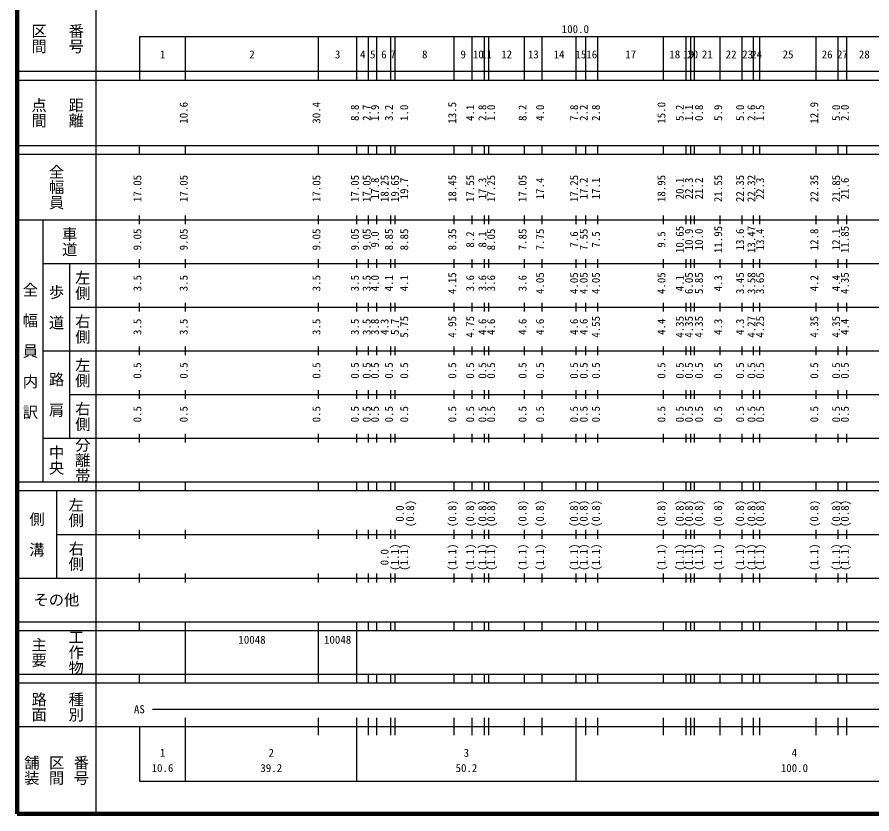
# Model space of a CAD drawing. Units: millimetres on the paper, enlarged 1000 times. Extents: x 40000 to 680000, y 20000 to 380000.
# Drawn here: x 40000 to 235746, y 20000 to 202409 of the extents above; entities that cross this region are included whole.
import ezdxf
from ezdxf.enums import TextEntityAlignment as Align

# ---------------------------------------------------------------- set-up
doc = ezdxf.new("R2010")
doc.units = ezdxf.units.MM
doc.header["$LTSCALE"] = 1000
doc.layers.add('M-TTL', color=2, linetype='Continuous', lineweight=140)
doc.layers.add('M-TTL-BAND', color=7, linetype='Continuous', lineweight=25)
doc.styles.add('@ＭＳ ゴシック', font='')
doc.styles.add('ＭＳ ゴシック', font='')
doc.styles.get('@ＭＳ ゴシック').set_extended_font_data('@MS Gothic')
doc.styles.get('ＭＳ ゴシック').set_extended_font_data('MS Gothic')

msp = doc.modelspace()

# ---------------------------------------------------------------- linework, layer by layer
at = {"layer": 'M-TTL'}
for p, q in [((40000, 380000), (40000, 20000)), ((40000, 20000), (680000, 20000))]:
    msp.add_line(p, q, dxfattribs=at)
at = {"layer": 'M-TTL-BAND'}
for p, q in [((58000, 370000), (58000, 20000)), ((68000, 198000), (579000, 198000)), ((68000, 198000), (68000, 188000)), ((78600, 188000), (78600, 198000)), ((109000, 188000), (109000, 198000)), ((117800, 188000), (117800, 198000)), ((120500, 188000), (120500, 198000)), ((122400, 188000), (122400, 198000)), ((125600, 188000), (125600, 198000)), ((126600, 188000), (126600, 198000)), ((140100, 188000), (140100, 198000)), ((144200, 188000), (144200, 198000)), ((147000, 188000), (147000, 198000)), ((148000, 188000), (148000, 198000)), ((156200, 188000), (156200, 198000)), ((160200, 188000), (160200, 198000)), ((168000, 188000), (168000, 198000)), ((170200, 188000), (170200, 198000)), ((173000, 188000), (173000, 198000)), ((188000, 188000), (188000, 198000)), ((193200, 188000), (193200, 198000)), ((194300, 188000), (194300, 198000)), ((195100, 188000), (195100, 198000)), ((201000, 188000), (201000, 198000)), ((206000, 188000), (206000, 198000)), ((208600, 188000), (208600, 198000)), ((210100, 188000), (210100, 198000)), ((223000, 188000), (223000, 198000)), ((228000, 188000), (228000, 198000)), ((230000, 188000), (230000, 198000)), ((40000, 190000), (579000, 190000)), ((40000, 188000), (579000, 188000)), ((40000, 173000), (579000, 173000)), ((68000, 171000), (68000, 173000)), ((78600, 171000), (78600, 173000)), ((109000, 171000), (109000, 173000)), ((117800, 171000), (117800, 173000)), ((120500, 171000), (120500, 173000)), ((122400, 171000), (122400, 173000)), ((125600, 171000), (125600, 173000)), ((126600, 171000), (126600, 173000)), ((140100, 171000), (140100, 173000)), ((144200, 171000), (144200, 173000)), ((147000, 171000), (147000, 173000)), ((148000, 171000), (148000, 173000)), ((156200, 171000), (156200, 173000)), ((160200, 171000), (160200, 173000)), ((168000, 171000), (168000, 173000)), ((170200, 171000), (170200, 173000)), ((173000, 171000), (173000, 173000)), ((188000, 171000), (188000, 173000)), ((193200, 171000), (193200, 173000)), ((194300, 171000), (194300, 173000)), ((195100, 171000), (195100, 173000)), ((201000, 171000), (201000, 173000)), ((206000, 171000), (206000, 173000)), ((208600, 171000), (208600, 173000)), ((210100, 171000), (210100, 173000)), ((223000, 171000), (223000, 173000)), ((228000, 171000), (228000, 173000)), ((230000, 171000), (230000, 173000)), ((40000, 171000), (579000, 171000)), ((68000, 155000), (68000, 157000)), ((78600, 155000), (78600, 157000)), ((109000, 155000), (109000, 157000)), ((117800, 155000), (117800, 157000)), ((120500, 155000), (120500, 157000)), ((122400, 155000), (122400, 157000)), ((125600, 155000), (125600, 157000)), ((126600, 155000), (126600, 157000)), ((140100, 155000), (140100, 157000)), ((144200, 155000), (144200, 157000)), ((147000, 155000), (147000, 157000)), ((148000, 155000), (148000, 157000)), ((156200, 155000), (156200, 157000)), ((160200, 155000), (160200, 157000)), ((168000, 155000), (168000, 157000)), ((170200, 155000), (170200, 157000)), ((173000, 155000), (173000, 157000)), ((188000, 155000), (188000, 157000)), ((193200, 155000), (193200, 157000)), ((194300, 155000), (194300, 157000)), ((195100, 155000), (195100, 157000)), ((201000, 155000), (201000, 157000)), ((206000, 155000), (206000, 157000)), ((208600, 155000), (208600, 157000)), ((210100, 155000), (210100, 157000)), ((223000, 155000), (223000, 157000)), ((228000, 155000), (228000, 157000)), ((230000, 155000), (230000, 157000)), ((40000, 156000), (579000, 156000)), ((46000, 96000), (46000, 156000)), ((68000, 145000), (68000, 147000)), ((78600, 145000), (78600, 147000)), ((109000, 145000), (109000, 147000)), ((117800, 145000), (117800, 147000)), ((120500, 145000), (120500, 147000)), ((122400, 145000), (122400, 147000)), ((125600, 145000), (125600, 147000)), ((126600, 145000), (126600, 147000)), ((140100, 145000), (140100, 147000)), ((144200, 145000), (144200, 147000)), ((147000, 145000), (147000, 147000)), ((148000, 145000), (148000, 147000)), ((156200, 145000), (156200, 147000)), ((160200, 145000), (160200, 147000)), ((168000, 145000), (168000, 147000)), ((170200, 145000), (170200, 147000)), ((173000, 145000), (173000, 147000)), ((188000, 145000), (188000, 147000)), ((193200, 145000), (193200, 147000)), ((194300, 145000), (194300, 147000)), ((195100, 145000), (195100, 147000)), ((201000, 145000), (201000, 147000)), ((206000, 145000), (206000, 147000)), ((208600, 145000), (208600, 147000)), ((210100, 145000), (210100, 147000)), ((223000, 145000), (223000, 147000)), ((228000, 145000), (228000, 147000)), ((230000, 145000), (230000, 147000)), ((46000, 146000), (579000, 146000)), ((52000, 146000), (52000, 106000)), ((52000, 136000), (579000, 136000)), ((68000, 135000), (68000, 137000)), ((78600, 135000), (78600, 137000)), ((109000, 135000), (109000, 137000)), ((117800, 135000), (117800, 137000)), ((120500, 135000), (120500, 137000)), ((122400, 135000), (122400, 137000)), ((125600, 135000), (125600, 137000)), ((126600, 135000), (126600, 137000)), ((140100, 135000), (140100, 137000)), ((144200, 135000), (144200, 137000)), ((147000, 135000), (147000, 137000)), ((148000, 135000), (148000, 137000)), ((156200, 135000), (156200, 137000)), ((160200, 135000), (160200, 137000)), ((168000, 135000), (168000, 137000)), ((170200, 135000), (170200, 137000)), ((173000, 135000), (173000, 137000)), ((188000, 135000), (188000, 137000)), ((193200, 135000), (193200, 137000)), ((194300, 135000), (194300, 137000)), ((195100, 135000), (195100, 137000)), ((201000, 135000), (201000, 137000)), ((206000, 135000), (206000, 137000)), ((208600, 135000), (208600, 137000)), ((210100, 135000), (210100, 137000)), ((223000, 135000), (223000, 137000)), ((228000, 135000), (228000, 137000)), ((230000, 135000), (230000, 137000)), ((46000, 126000), (579000, 126000)), ((68000, 125000), (68000, 127000)), ((78600, 125000), (78600, 127000)), ((109000, 125000), (109000, 127000)), ((117800, 125000), (117800, 127000)), ((120500, 125000), (120500, 127000)), ((122400, 125000), (122400, 127000)), ((125600, 125000), (125600, 127000)), ((126600, 125000), (126600, 127000)), ((140100, 125000), (140100, 127000)), ((144200, 125000), (144200, 127000)), ((147000, 125000), (147000, 127000)), ((148000, 125000), (148000, 127000)), ((156200, 125000), (156200, 127000)), ((160200, 125000), (160200, 127000)), ((168000, 125000), (168000, 127000)), ((170200, 125000), (170200, 127000)), ((173000, 125000), (173000, 127000)), ((188000, 125000), (188000, 127000)), ((193200, 125000), (193200, 127000)), ((194300, 125000), (194300, 127000)), ((195100, 125000), (195100, 127000)), ((201000, 125000), (201000, 127000)), ((206000, 125000), (206000, 127000)), ((208600, 125000), (208600, 127000)), ((210100, 125000), (210100, 127000)), ((223000, 125000), (223000, 127000)), ((228000, 125000), (228000, 127000)), ((230000, 125000), (230000, 127000)), ((52000, 116000), (579000, 116000)), ((68000, 115000), (68000, 117000)), ((78600, 115000), (78600, 117000)), ((109000, 115000), (109000, 117000)), ((117800, 115000), (117800, 117000)), ((120500, 115000), (120500, 117000)), ((122400, 115000), (122400, 117000)), ((125600, 115000), (125600, 117000)), ((126600, 115000), (126600, 117000)), ((140100, 115000), (140100, 117000)), ((144200, 115000), (144200, 117000)), ((147000, 115000), (147000, 117000)), ((148000, 115000), (148000, 117000)), ((156200, 115000), (156200, 117000)), ((160200, 115000), (160200, 117000)), ((168000, 115000), (168000, 117000)), ((170200, 115000), (170200, 117000)), ((173000, 115000), (173000, 117000)), ((188000, 115000), (188000, 117000)), ((193200, 115000), (193200, 117000)), ((194300, 115000), (194300, 117000)), ((195100, 115000), (195100, 117000)), ((201000, 115000), (201000, 117000)), ((206000, 115000), (206000, 117000)), ((208600, 115000), (208600, 117000)), ((210100, 115000), (210100, 117000)), ((223000, 115000), (223000, 117000)), ((228000, 115000), (228000, 117000)), ((230000, 115000), (230000, 117000)), ((46000, 106000), (579000, 106000)), ((68000, 105000), (68000, 107000)), ((78600, 105000), (78600, 107000)), ((109000, 105000), (109000, 107000)), ((117800, 105000), (117800, 107000)), ((120500, 105000), (120500, 107000)), ((122400, 105000), (122400, 107000)), ((125600, 105000), (125600, 107000)), ((126600, 105000), (126600, 107000)), ((140100, 105000), (140100, 107000)), ((144200, 105000), (144200, 107000)), ((147000, 105000), (147000, 107000)), ((148000, 105000), (148000, 107000)), ((156200, 105000), (156200, 107000)), ((160200, 105000), (160200, 107000)), ((168000, 105000), (168000, 107000)), ((170200, 105000), (170200, 107000)), ((173000, 105000), (173000, 107000)), ((188000, 105000), (188000, 107000)), ((193200, 105000), (193200, 107000)), ((194300, 105000), (194300, 107000)), ((195100, 105000), (195100, 107000)), ((201000, 105000), (201000, 107000)), ((206000, 105000), (206000, 107000)), ((208600, 105000), (208600, 107000)), ((210100, 105000), (210100, 107000)), ((223000, 105000), (223000, 107000)), ((228000, 105000), (228000, 107000)), ((230000, 105000), (230000, 107000)), ((40000, 96000), (579000, 96000)), ((68000, 94000), (68000, 96000)), ((78600, 94000), (78600, 96000)), ((109000, 94000), (109000, 96000)), ((117800, 94000), (117800, 96000)), ((120500, 94000), (120500, 96000)), ((122400, 94000), (122400, 96000)), ((125600, 94000), (125600, 96000)), ((126600, 94000), (126600, 96000)), ((140100, 94000), (140100, 96000)), ((144200, 94000), (144200, 96000)), ((147000, 94000), (147000, 96000)), ((148000, 94000), (148000, 96000)), ((156200, 94000), (156200, 96000)), ((160200, 94000), (160200, 96000)), ((168000, 94000), (168000, 96000)), ((170200, 94000), (170200, 96000)), ((173000, 94000), (173000, 96000)), ((188000, 94000), (188000, 96000)), ((193200, 94000), (193200, 96000)), ((194300, 94000), (194300, 96000)), ((195100, 94000), (195100, 96000)), ((201000, 94000), (201000, 96000)), ((206000, 94000), (206000, 96000)), ((208600, 94000), (208600, 96000)), ((210100, 94000), (210100, 96000)), ((223000, 94000), (223000, 96000)), ((228000, 94000), (228000, 96000)), ((230000, 94000), (230000, 96000)), ((40000, 94000), (579000, 94000)), ((49000, 94000), (49000, 74000)), ((68000, 83000), (68000, 85000)), ((78600, 83000), (78600, 85000)), ((109000, 83000), (109000, 85000)), ((117800, 83000), (117800, 85000)), ((120500, 83000), (120500, 85000)), ((122400, 83000), (122400, 85000)), ((125600, 83000), (125600, 85000)), ((126600, 83000), (126600, 85000)), ((140100, 83000), (140100, 85000)), ((144200, 83000), (144200, 85000)), ((147000, 83000), (147000, 85000)), ((148000, 83000), (148000, 85000)), ((156200, 83000), (156200, 85000)), ((160200, 83000), (160200, 85000)), ((168000, 83000), (168000, 85000)), ((170200, 83000), (170200, 85000)), ((173000, 83000), (173000, 85000)), ((188000, 83000), (188000, 85000)), ((193200, 83000), (193200, 85000)), ((194300, 83000), (194300, 85000)), ((195100, 83000), (195100, 85000)), ((201000, 83000), (201000, 85000)), ((206000, 83000), (206000, 85000)), ((208600, 83000), (208600, 85000)), ((210100, 83000), (210100, 85000)), ((223000, 83000), (223000, 85000)), ((228000, 83000), (228000, 85000)), ((230000, 83000), (230000, 85000)), ((49000, 84000), (579000, 84000)), ((68000, 73000), (68000, 75000)), ((78600, 73000), (78600, 75000)), ((109000, 73000), (109000, 75000)), ((117800, 73000), (117800, 75000)), ((120500, 73000), (120500, 75000)), ((122400, 73000), (122400, 75000)), ((125600, 73000), (125600, 75000)), ((126600, 73000), (126600, 75000)), ((140100, 73000), (140100, 75000)), ((144200, 73000), (144200, 75000)), ((147000, 73000), (147000, 75000)), ((148000, 73000), (148000, 75000)), ((156200, 73000), (156200, 75000)), ((160200, 73000), (160200, 75000)), ((168000, 73000), (168000, 75000)), ((170200, 73000), (170200, 75000)), ((173000, 73000), (173000, 75000)), ((188000, 73000), (188000, 75000)), ((193200, 73000), (193200, 75000)), ((194300, 73000), (194300, 75000)), ((195100, 73000), (195100, 75000)), ((201000, 73000), (201000, 75000)), ((206000, 73000), (206000, 75000)), ((208600, 73000), (208600, 75000)), ((210100, 73000), (210100, 75000)), ((223000, 73000), (223000, 75000)), ((228000, 73000), (228000, 75000)), ((230000, 73000), (230000, 75000)), ((40000, 74000), (579000, 74000)), ((40000, 64000), (579000, 64000)), ((68000, 62000), (68000, 64000)), ((78600, 62000), (78600, 64000)), ((109000, 62000), (109000, 64000)), ((117800, 62000), (117800, 64000)), ((120500, 62000), (120500, 64000)), ((122400, 62000), (122400, 64000)), ((125600, 62000), (125600, 64000)), ((126600, 62000), (126600, 64000)), ((140100, 62000), (140100, 64000)), ((144200, 62000), (144200, 64000)), ((147000, 62000), (147000, 64000)), ((148000, 62000), (148000, 64000)), ((156200, 62000), (156200, 64000)), ((160200, 62000), (160200, 64000)), ((168000, 62000), (168000, 64000)), ((170200, 62000), (170200, 64000)), ((173000, 62000), (173000, 64000)), ((188000, 62000), (188000, 64000)), ((193200, 62000), (193200, 64000)), ((194300, 62000), (194300, 64000)), ((195100, 62000), (195100, 64000)), ((201000, 62000), (201000, 64000)), ((206000, 62000), (206000, 64000)), ((208600, 62000), (208600, 64000)), ((210100, 62000), (210100, 64000)), ((223000, 62000), (223000, 64000)), ((228000, 62000), (228000, 64000)), ((230000, 62000), (230000, 64000)), ((40000, 62000), (579000, 62000)), ((78600, 52000), (78600, 62000)), ((109000, 52000), (109000, 62000)), ((109000, 52000), (109000, 62000)), ((117800, 52000), (117800, 62000)), ((40000, 52000), (579000, 52000)), ((68000, 50000), (68000, 52000)), ((78600, 50000), (78600, 52000)), ((109000, 50000), (109000, 52000)), ((117800, 50000), (117800, 52000)), ((120500, 50000), (120500, 52000)), ((122400, 50000), (122400, 52000)), ((125600, 50000), (125600, 52000)), ((126600, 50000), (126600, 52000)), ((140100, 50000), (140100, 52000)), ((144200, 50000), (144200, 52000)), ((147000, 50000), (147000, 52000)), ((148000, 50000), (148000, 52000)), ((156200, 50000), (156200, 52000)), ((160200, 50000), (160200, 52000)), ((168000, 50000), (168000, 52000)), ((170200, 50000), (170200, 52000)), ((173000, 50000), (173000, 52000)), ((188000, 50000), (188000, 52000)), ((193200, 50000), (193200, 52000)), ((194300, 50000), (194300, 52000)), ((195100, 50000), (195100, 52000)), ((201000, 50000), (201000, 52000)), ((206000, 50000), (206000, 52000)), ((208600, 50000), (208600, 52000)), ((210100, 50000), (210100, 52000)), ((223000, 50000), (223000, 52000)), ((228000, 50000), (228000, 52000)), ((230000, 50000), (230000, 52000)), ((40000, 50000), (579000, 50000)), ((71000, 44000), (406000, 44000)), ((78600, 27500), (78600, 42000)), ((109000, 38000), (109000, 42000)), ((117800, 27500), (117800, 42000)), ((120500, 38000), (120500, 42000)), ((122400, 38000), (122400, 42000)), ((125600, 38000), (125600, 42000)), ((126600, 38000), (126600, 42000)), ((140100, 38000), (140100, 42000)), ((144200, 38000), (144200, 42000)), ((147000, 38000), (147000, 42000)), ((148000, 38000), (148000, 42000)), ((156200, 38000), (156200, 42000)), ((160200, 38000), (160200, 42000)), ((168000, 27500), (168000, 42000)), ((170200, 38000), (170200, 42000)), ((173000, 38000), (173000, 42000)), ((188000, 38000), (188000, 42000)), ((193200, 38000), (193200, 42000)), ((194300, 38000), (194300, 42000)), ((195100, 38000), (195100, 42000)), ((201000, 38000), (201000, 42000)), ((206000, 38000), (206000, 42000)), ((208600, 38000), (208600, 42000)), ((210100, 38000), (210100, 42000)), ((223000, 38000), (223000, 42000)), ((228000, 38000), (228000, 42000)), ((230000, 38000), (230000, 42000)), ((40000, 40000), (579000, 40000)), ((68000, 40000), (68000, 27500)), ((68000, 27500), (579000, 27500))]:
    msp.add_line(p, q, dxfattribs=at)

# ---------------------------------------------------------------- texts
at = {"layer": 'M-TTL-BAND', "style": '@ＭＳ ゴシック'}
for s, p in [('区間', (45000, 197500)), ('番号', (53500, 197500)), ('点間', (45000, 180500)), ('距離', (53500, 180500)), ('全幅員', (49000, 163500)), ('車道', (52000, 151000)), ('左側', (55000, 141000)), ('全\u3000幅\u3000員\u3000内\u3000訳', (43000, 126000)), ('歩\u3000道', (49000, 136000)), ('右側', (55000, 131000)), ('左側', (55000, 121000)), ('路\u3000肩', (49000, 116000)), ('右側', (55000, 111000)), ('分離帯', (55000, 101000)), ('中央', (49000, 101000)), ('左側', (53500, 89000)), ('側\u3000溝', (44500, 84000)), ('右側', (53500, 79000)), ('工作物', (53500, 57000)), ('主要', (45000, 57000)), ('路面', (45000, 44500)), ('種別', (53500, 44500)), ('舗装', (43333, 30000)), ('番号', (54667, 30000)), ('区間', (49000, 30000))]:
    msp.add_text(s, height=2566, rotation=270, dxfattribs=at).set_placement(p, align=Align.MIDDLE_CENTER)
at = {"layer": 'M-TTL-BAND', "style": 'ＭＳ ゴシック'}
for s, p in [('100.0', (167844, 198195)), ('1', (73300, 192405)), ('2', (93800, 192405)), ('3', (113400, 192405)), ('4', (119150, 192405)), ('5', (121450, 192405)), ('6', (124000, 192405)), ('7', (126100, 192405)), ('8', (133350, 192405)), ('9', (142150, 192405)), ('10', (145600, 192405)), ('11', (147500, 192405)), ('12', (152100, 192405)), ('13', (158200, 192405)), ('14', (164100, 192405)), ('15', (169100, 192405)), ('16', (171600, 192405)), ('17', (180500, 192405)), ('18', (190600, 192405)), ('19', (193750, 192405)), ('20', (194700, 192405)), ('21', (198050, 192405)), ('22', (203500, 192405)), ('23', (207300, 192405)), ('24', (209350, 192405)), ('25', (216550, 192405)), ('26', (225500, 192405)), ('27', (229000, 192405)), ('28', (234000, 192405)), ('AS', (68000, 42500)), ('1', (73300, 32523)), ('2', (98200, 32523)), ('3', (142900, 32523)), ('4', (218000, 32523)), ('10.6', (73300, 29033)), ('39.2', (98200, 29033)), ('50.2', (142900, 29033)), ('100.0', (218000, 29033))]:
    msp.add_text(s, height=1833, dxfattribs=at).set_placement(p, align=Align.BOTTOM_CENTER)
for s, p in [('10.6', (79600, 180500)), ('30.4', (110000, 180500)), ('8.8', (118800, 180500)), ('2.7', (121500, 180500)), ('1.9', (123400, 180500)), ('3.2', (126600, 180500)), ('1.0', (130100, 180500)), ('13.5', (141100, 180500)), ('4.1', (145200, 180500)), ('2.8', (148000, 180500)), ('1.0', (150000, 180500)), ('8.2', (157200, 180500)), ('4.0', (161200, 180500)), ('7.8', (169000, 180500)), ('2.2', (171200, 180500)), ('2.8', (174000, 180500)), ('15.0', (189000, 180500)), ('5.2', (193200, 180500)), ('1.1', (195300, 180500)), ('0.8', (197600, 180500)), ('5.9', (202000, 180500)), ('5.0', (207000, 180500)), ('2.6', (209600, 180500)), ('1.5', (211600, 180500)), ('12.9', (224000, 180500)), ('5.0', (229000, 180500)), ('2.0', (231000, 180500)), ('17.05', (69000, 163174)), ('17.05', (79600, 163174)), ('17.05', (110000, 163174)), ('17.05', (118800, 163174)), ('17.05', (121500, 163174)), ('17.8', (123400, 163174)), ('18.25', (125600, 163174)), ('19.65', (127970, 163174)), ('19.7', (130100, 163174)), ('18.45', (141100, 163174)), ('17.55', (145200, 163174)), ('17.3', (148000, 163174)), ('17.25', (150000, 163174)), ('17.05', (157200, 163174)), ('17.4', (161200, 163174)), ('17.25', (169000, 163174)), ('17.2', (171200, 163174)), ('17.1', (174000, 163174)), ('18.95', (189000, 163174)), ('20.1', (193200, 163174)), ('22.3', (195300, 163174)), ('21.2', (197600, 163174)), ('21.55', (202000, 163174)), ('22.35', (207000, 163174)), ('22.32', (209600, 163174)), ('22.3', (211600, 163174)), ('22.35', (224000, 163174)), ('21.85', (229000, 163174)), ('21.6', (231000, 163174)), ('9.05', (69000, 151500)), ('9.05', (79600, 151500)), ('9.05', (110000, 151500)), ('9.05', (118800, 151500)), ('9.05', (121500, 151500)), ('9.0', (123400, 151500)), ('8.85', (126600, 151500)), ('8.85', (130100, 151500)), ('8.35', (141100, 151500)), ('8.2', (145200, 151500)), ('8.1', (148000, 151500)), ('8.05', (150000, 151500)), ('7.85', (157200, 151500)), ('7.75', (161200, 151500)), ('7.6', (169000, 151500)), ('7.55', (171200, 151500)), ('7.5', (174000, 151500)), ('9.5', (189000, 151500)), ('10.65', (193200, 151500)), ('10.9', (195300, 151500)), ('10.0', (197600, 151500)), ('11.95', (202000, 151500)), ('13.6', (207000, 151500)), ('13.47', (209600, 151500)), ('13.4', (211600, 151500)), ('12.8', (224000, 151500)), ('12.1', (229000, 151500)), ('11.85', (231000, 151500)), ('3.5', (69000, 141500)), ('3.5', (79600, 141500)), ('3.5', (110000, 141500)), ('3.5', (118800, 141500)), ('3.5', (121500, 141500)), ('4.0', (123400, 141500)), ('4.1', (126600, 141500)), ('4.1', (130100, 141500)), ('4.15', (141100, 141500)), ('3.6', (145200, 141500)), ('3.6', (148000, 141500)), ('3.6', (150000, 141500)), ('3.6', (157200, 141500)), ('4.05', (161200, 141500)), ('4.05', (169000, 141500)), ('4.05', (171200, 141500)), ('4.05', (174000, 141500)), ('4.05', (189000, 141500)), ('4.1', (193200, 141500)), ('6.05', (195300, 141500)), ('5.85', (197600, 141500)), ('4.3', (202000, 141500)), ('3.45', (207000, 141500)), ('3.58', (209600, 141500)), ('3.65', (211600, 141500)), ('4.2', (224000, 141500)), ('4.4', (229000, 141500)), ('4.35', (231000, 141500)), ('3.5', (69000, 131500)), ('3.5', (79600, 131500)), ('3.5', (110000, 131500)), ('3.5', (118800, 131500)), ('3.5', (121500, 131500)), ('3.8', (123400, 131500)), ('4.3', (125600, 131500)), ('5.7', (127970, 131500)), ('5.75', (130100, 131500)), ('4.95', (141100, 131500)), ('4.75', (145200, 131500)), ('4.6', (148000, 131500)), ('4.6', (150000, 131500)), ('4.6', (157200, 131500)), ('4.6', (161200, 131500)), ('4.6', (169000, 131500)), ('4.6', (171200, 131500)), ('4.55', (174000, 131500)), ('4.4', (189000, 131500)), ('4.35', (193200, 131500)), ('4.35', (195300, 131500)), ('4.35', (197600, 131500)), ('4.3', (202000, 131500)), ('4.3', (207000, 131500)), ('4.27', (209600, 131500)), ('4.25', (211600, 131500)), ('4.35', (224000, 131500)), ('4.35', (229000, 131500)), ('4.4', (231000, 131500)), ('0.5', (69000, 121500)), ('0.5', (79600, 121500)), ('0.5', (110000, 121500)), ('0.5', (118800, 121500)), ('0.5', (121500, 121500)), ('0.5', (123400, 121500)), ('0.5', (126600, 121500)), ('0.5', (130100, 121500)), ('0.5', (141100, 121500)), ('0.5', (145200, 121500)), ('0.5', (148000, 121500)), ('0.5', (150000, 121500)), ('0.5', (157200, 121500)), ('0.5', (161200, 121500)), ('0.5', (169000, 121500)), ('0.5', (171200, 121500)), ('0.5', (174000, 121500)), ('0.5', (189000, 121500)), ('0.5', (193200, 121500)), ('0.5', (195300, 121500)), ('0.5', (197600, 121500)), ('0.5', (202000, 121500)), ('0.5', (207000, 121500)), ('0.5', (209600, 121500)), ('0.5', (211600, 121500)), ('0.5', (224000, 121500)), ('0.5', (229000, 121500)), ('0.5', (231000, 121500)), ('0.5', (69000, 111500)), ('0.5', (79600, 111500)), ('0.5', (110000, 111500)), ('0.5', (118800, 111500)), ('0.5', (121500, 111500)), ('0.5', (123400, 111500)), ('0.5', (126600, 111500)), ('0.5', (130100, 111500)), ('0.5', (141100, 111500)), ('0.5', (145200, 111500)), ('0.5', (148000, 111500)), ('0.5', (150000, 111500)), ('0.5', (157200, 111500)), ('0.5', (161200, 111500)), ('0.5', (169000, 111500)), ('0.5', (171200, 111500)), ('0.5', (174000, 111500)), ('0.5', (189000, 111500)), ('0.5', (193200, 111500)), ('0.5', (195300, 111500)), ('0.5', (197600, 111500)), ('0.5', (202000, 111500)), ('0.5', (207000, 111500)), ('0.5', (209600, 111500)), ('0.5', (211600, 111500)), ('0.5', (224000, 111500)), ('0.5', (229000, 111500)), ('0.5', (231000, 111500)), ('0.0', (129100, 88764)), ('(0.8)', (131470, 88764)), ('(0.8)', (141100, 88764)), ('(0.8)', (145200, 88764)), ('(0.8)', (148000, 88764)), ('(0.8)', (150000, 88764)), ('(0.8)', (157200, 88764)), ('(0.8)', (161200, 88764)), ('(0.8)', (169000, 88764)), ('(0.8)', (171200, 88764)), ('(0.8)', (174000, 88764)), ('(0.8)', (189000, 88764)), ('(0.8)', (193200, 88764)), ('(0.8)', (195300, 88764)), ('(0.8)', (197600, 88764)), ('(0.8)', (202000, 88764)), ('(0.8)', (207000, 88764)), ('(0.8)', (209600, 88764)), ('(0.8)', (211600, 88764)), ('(0.8)', (224000, 88764)), ('(0.8)', (229000, 88764)), ('(0.8)', (231000, 88764)), ('0.0', (125600, 78764)), ('(1.1)', (127970, 78764)), ('(1.1)', (130100, 78764)), ('(1.1)', (141100, 78764)), ('(1.1)', (145200, 78764)), ('(1.1)', (148000, 78764)), ('(1.1)', (150000, 78764)), ('(1.1)', (157200, 78764)), ('(1.1)', (161200, 78764)), ('(1.1)', (169000, 78764)), ('(1.1)', (171200, 78764)), ('(1.1)', (174000, 78764)), ('(1.1)', (189000, 78764)), ('(1.1)', (193200, 78764)), ('(1.1)', (195300, 78764)), ('(1.1)', (197600, 78764)), ('(1.1)', (202000, 78764)), ('(1.1)', (207000, 78764)), ('(1.1)', (209600, 78764)), ('(1.1)', (211600, 78764)), ('(1.1)', (224000, 78764)), ('(1.1)', (229000, 78764)), ('(1.1)', (231000, 78764))]:
    msp.add_text(s, height=1833, rotation=90, dxfattribs=at).set_placement(p, align=Align.BOTTOM_CENTER)
msp.add_text('その他', height=2566, dxfattribs=at).set_placement((49000, 69000), align=Align.MIDDLE_CENTER)
for p in [(90675, 58405), (110275, 58405)]:
    msp.add_text('10048', height=1833, dxfattribs=at).set_placement(p, align=Align.BOTTOM_LEFT)

doc.saveas('drawing.dxf')
